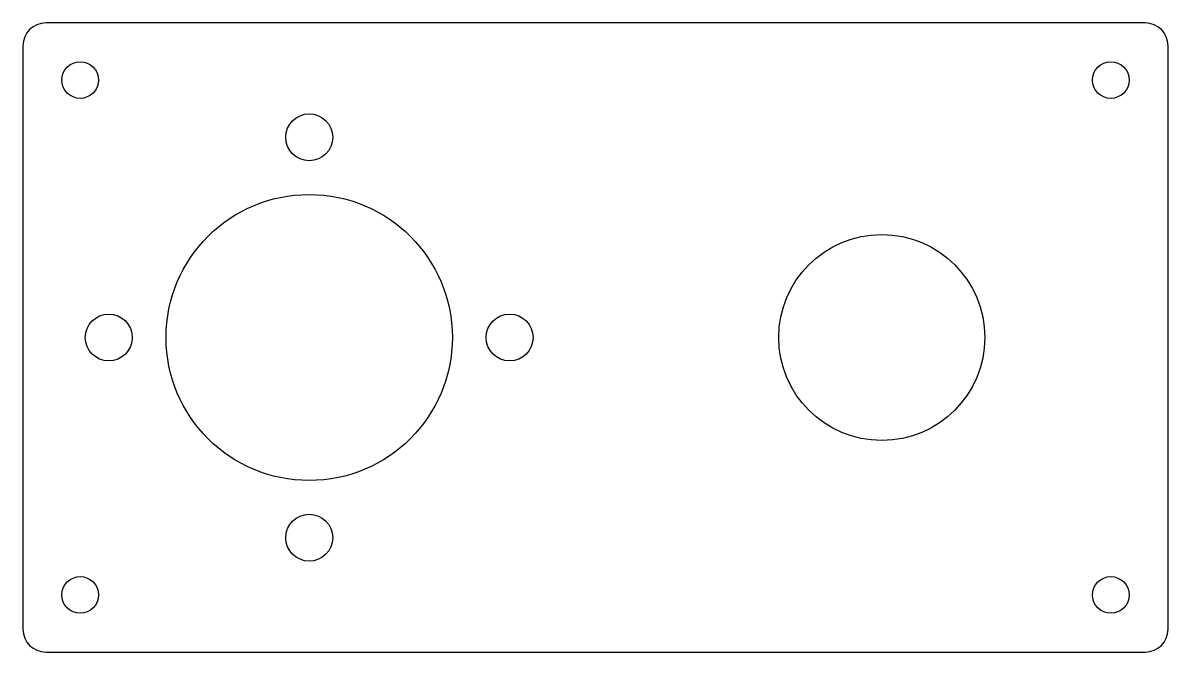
# Model space of a CAD drawing. Header units: millimetres. Extents: x -50 to 50, y -28 to 28.
import ezdxf

# ---------------------------------------------------------------- set-up
doc = ezdxf.new("R2010")
doc.units = ezdxf.units.MM

msp = doc.modelspace()

# ---------------------------------------------------------------- linework, layer by layer
msp.add_lwpolyline([(-50, -25.5, 0.41421), (-48, -27.5), (48, -27.5, 0.41421), (50, -25.5), (50, 25.5, 0.41421), (48, 27.5), (-48, 27.5, 0.41421), (-50, 25.5)], format="xyb", close=True)
for centre, radius in [((-45, 22.5), 1.6), ((45, 22.5), 1.6), ((-25, 17.5), 2.05), ((-25, 0), 12.5), ((25, 0), 9), ((-42.5, 0), 2.05), ((-7.5, 0), 2.05), ((-25, -17.5), 2.05), ((-45, -22.5), 1.6), ((45, -22.5), 1.6)]:
    msp.add_circle(centre, radius)

doc.saveas('drawing.dxf')
